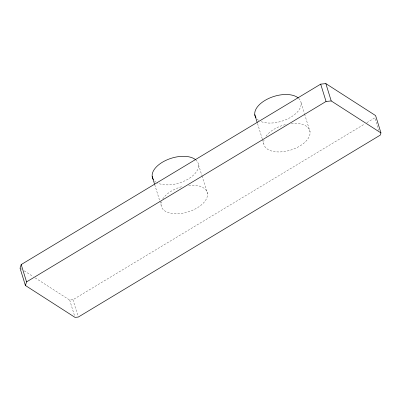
<?xml version="1.0" encoding="UTF-8"?>
<svg xmlns="http://www.w3.org/2000/svg" width="401" height="401" viewBox="0 0 401 401"><rect width="100%" height="100%" fill="white"/><g stroke="black" fill="none" stroke-linecap="round" stroke-linejoin="round"><path stroke-width="0.3" stroke-dasharray="2 1.5" d="M35.198 277.903L69.674 300.058L72.932 299.727L364.694 123.954M366.84 122.661L374.885 117.814L378.77 130.36M20.05 268.164L22.14 269.507M24.23 270.85L33.108 276.56M301.111 102.922L304.394 113.528M304.58 114.115L310.053 131.799M257.517 123.498L262.259 138.816M262.444 139.408L263.718 143.533M198.515 164.731L201.803 175.337M201.984 175.929L207.457 193.608M154.741 184.716L159.663 200.63M159.849 201.217L161.122 205.342M72.932 299.727L78.11 316.459M69.674 300.058L74.486 315.592M291.311 123.563A23.975 12.987 -17.2 0 1 309.682 135.368A23.975 12.987 -17.2 0 1 282.464 151.768A23.975 12.987 -17.2 0 1 264.089 139.959M266.008 136.235A23.975 12.987 -17.2 0 1 287.076 124.215M188.716 185.372A23.975 12.987 -17.2 0 1 207.086 197.182A23.975 12.987 -17.2 0 1 179.869 213.578A23.975 12.987 -17.2 0 1 161.493 201.773M162.716 199.107A23.975 12.987 -17.2 0 1 182.661 186.445M195.658 159.768A23.975 12.987 -17.2 0 1 188.134 179.072A23.975 12.987 -17.2 0 1 156.986 182.711M156.104 182.194A23.975 12.987 -17.2 0 1 154.57 181.006M298.725 98.38A23.975 12.987 -17.2 0 1 290.941 117.137A23.975 12.987 -17.2 0 1 260.56 121.373M258.7 120.385A23.975 12.987 -17.2 0 1 257.166 119.197"/><path stroke-width="0.6" d="M380.95 132.906L380.248 135.137L78.295 317.056L75.037 317.386L25.413 285.492L20.05 268.164L21.198 264.57L320.69 84.135L325.853 83.614L375.587 115.578L380.95 132.906L331.216 100.942L326.053 101.463L26.561 281.898L25.413 285.492M325.853 83.614L331.216 100.942M320.69 84.135L326.053 101.463M254.78 114.656L257.151 122.315M152.185 176.465L154.555 184.129M21.198 264.57L26.561 281.898M153.398 179.638A23.975 12.987 -17.2 0 1 165.894 160.36A23.975 12.987 -17.2 0 1 195.658 159.768M255.988 117.829A23.975 12.987 -17.2 0 1 268.49 98.551A23.975 12.987 -17.2 0 1 298.254 97.959"/></g></svg>
